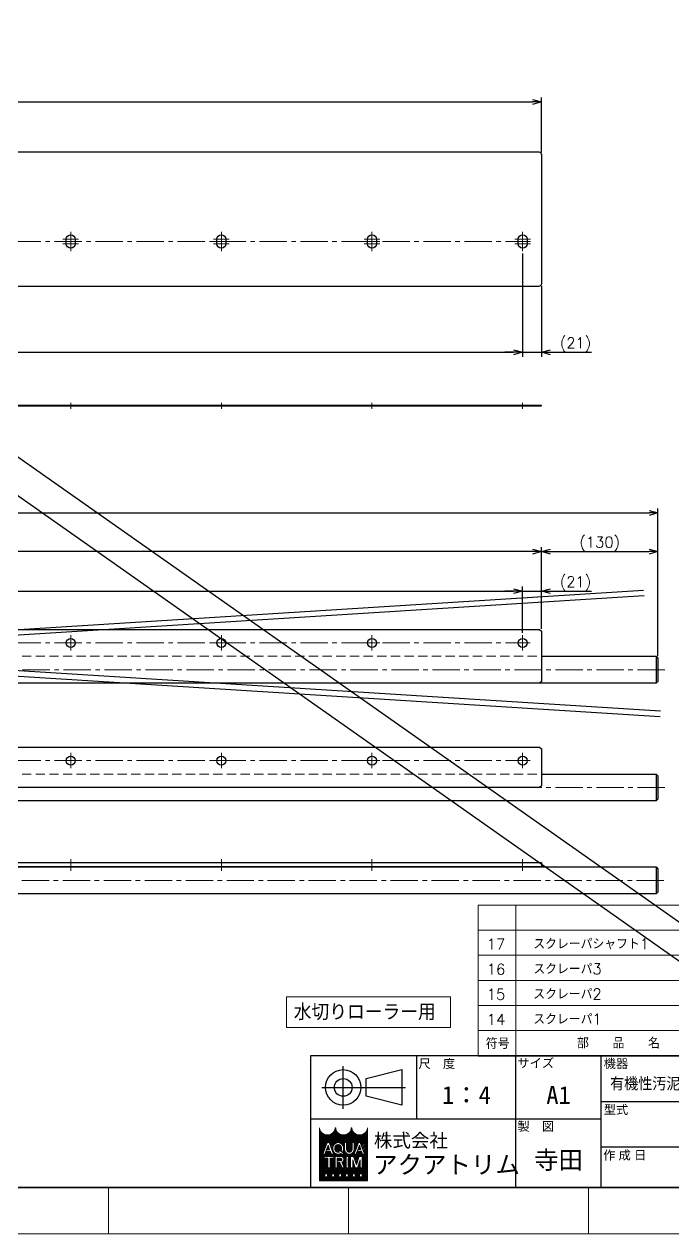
# Model space of a CAD drawing. Header units: millimetres. Extents: x 0 to 7035, y -19 to 2375.
# Drawn here: x 2150 to 2873, y 0 to 1350 of the extents above; entities that cross this region are included whole.
import ezdxf
from ezdxf import colors
from ezdxf.entities.mleader import LeaderData, LeaderLine
from ezdxf.enums import TextEntityAlignment as Align
from ezdxf.math import Vec2, Vec3

# ---------------------------------------------------------------- set-up
doc = ezdxf.new("R2010")
doc.units = ezdxf.units.MM
doc.header["$LTSCALE"] = 1.6
doc.header["$PDMODE"] = 99
doc.header["$PDSIZE"] = 1
doc.linetypes.add('CENTER2', pattern=[28.575000000000003, 19.05, -3.175, 3.175, -3.175])
doc.linetypes.add('HIDDEN', pattern=[9.524999999999999, 6.35, -3.175])
for name, color, linetype, lineweight in [('04_HIDDEN', 2, 'HIDDEN', 13), ('05_CENTER', 4, 'CENTER2', 13), ('08_DIM', 3, 'Continuous', 13), ('90_FRAME', 5, 'Continuous', 35)]:
    doc.layers.add(name, color=color, linetype=linetype, lineweight=lineweight)
doc.layers.add('91_BLANK', color=5, linetype='Continuous', lineweight=0, plot=False)
doc.styles.add('KSS_TXT', font='txt.shx', dxfattribs={"bigfont": 'extfont2.shx'})
doc.styles.add('MS_G', font='MS Gothic.ttf')
doc.styles.get("Standard").update_dxf_attribs({"font": 'txt.shx', "bigfont": 'extfont2.shx'})
doc.styles.add('表題用', font='MS PGothic.ttf')
doc.dimstyles.new('KSS_DIM', dxfattribs={"dimscale": 4, "dimtxt": 3, "dimasz": 2.5, "dimexe": 1.25, "dimexo": 0.625, "dimtad": 1, "dimdsep": 46, "dimtxsty": 'KSS_TXT', "dimblk": 'OPEN30', "dimcen": 0, "dimazin": 2, "dimtfac": 0.75, "dimtmove": 0, "dimatfit": 3, "dimldrblk": 'OPEN30', "dimfxl": 1.25, "dimtolj": 1, "dimarcsym": 0})

# ---------------------------------------------------------------- blocks, each defined once
blk = doc.blocks.new('_Open30')
at = {"color": 0, "linetype": 'ByBlock', "lineweight": -2}
for p, q in [((-1, 0.26794919), (0, 0)), ((0, 0), (-1, -0.26794919)), ((0, 0), (-1, 0))]:
    blk.add_line(p, q, dxfattribs=at)
blk = doc.blocks.new('*D190')
at = {"layer": '08_DIM', "color": 0, "lineweight": -2, "transparency": 16777216}
for p, q in [((857.6668810460069, 1093.695502051625), (857.6668810460069, 978.4753438237212)), ((2705.666881036352, 1093.695502051622), (2705.666881036352, 978.4753438237212)), ((867.6668810460069, 983.4753438237212), (2695.666881036352, 983.4753438237212))]:
    blk.add_line(p, q, dxfattribs=at)
at = {"layer": 'Defpoints', "color": 0, "transparency": 16777216}
for p in [(857.6668810460069, 1096.195502051625), (2705.666881036352, 1096.195502051622), (2705.666881036352, 983.4753438237212)]:
    blk.add_point(p, dxfattribs=at)
at = {"layer": '08_DIM', "color": 0, "lineweight": -2, "transparency": 16777216, "xscale": 10, "yscale": 10, "zscale": 10, "rotation": 180}
blk.add_blockref('_Open30', (857.6668810460069, 983.4753438237212), dxfattribs=at)
at = {"layer": '08_DIM', "color": 0, "lineweight": -2, "transparency": 16777216, "xscale": 10, "yscale": 10, "zscale": 10}
blk.add_blockref('_Open30', (2705.666881036352, 983.4753438237212), dxfattribs=at)
at = {"layer": '08_DIM', "color": 0, "transparency": 16777216, "insert": (1781.666881041179, 991.9753438237212), "char_height": 12, "attachment_point": 5, "style": 'KSS_TXT'}
blk.add_mtext('\\A1;11x168=1848', dxfattribs=at)
blk = doc.blocks.new('*D191')
at = {"layer": '08_DIM', "color": 0, "lineweight": -2, "transparency": 16777216}
for p, q in [((836.6668810408028, 1206.557803536853), (836.6668810408028, 1267.733688696084)), ((846.6668810408028, 1262.733688696084), (2716.666881040803, 1262.733688696084)), ((2726.666881040803, 1206.557803536853), (2726.666881040803, 1267.733688696084))]:
    blk.add_line(p, q, dxfattribs=at)
at = {"layer": 'Defpoints', "color": 0, "transparency": 16777216}
for p in [(2726.666881040803, 1262.733688696084), (836.6668810408028, 1204.057803536853), (2726.666881040803, 1204.057803536853)]:
    blk.add_point(p, dxfattribs=at)
at = {"layer": '08_DIM', "color": 0, "lineweight": -2, "transparency": 16777216, "xscale": 10, "yscale": 10, "zscale": 10, "rotation": 180}
blk.add_blockref('_Open30', (836.6668810408028, 1262.733688696084), dxfattribs=at)
at = {"layer": '08_DIM', "color": 0, "lineweight": -2, "transparency": 16777216, "xscale": 10, "yscale": 10, "zscale": 10}
blk.add_blockref('_Open30', (2726.666881040803, 1262.733688696084), dxfattribs=at)
at = {"layer": '08_DIM', "color": 0, "transparency": 16777216, "insert": (1781.666881040803, 1271.233688696084), "char_height": 12, "attachment_point": 5, "style": 'KSS_TXT'}
blk.add_mtext('\\A1;1890', dxfattribs=at)
blk = doc.blocks.new('*D198')
at = {"layer": '08_DIM', "color": 0, "lineweight": -2, "transparency": 16777216}
for p, q in [((2705.666881036352, 1093.695502051625), (2705.666881036352, 978.4753438237212)), ((2726.666881040803, 1057.557803538639), (2726.666881040803, 978.4753438237212)), ((2695.666881036352, 983.4753438237212), (2685.666881036352, 983.4753438237212)), ((2705.666881036352, 983.4753438237212), (2726.666881040803, 983.4753438237212)), ((2736.666881040803, 983.4753438237212), (2782.666881040803, 983.4753438237212))]:
    blk.add_line(p, q, dxfattribs=at)
at = {"layer": 'Defpoints', "color": 0, "transparency": 16777216}
for p in [(2705.666881036352, 1096.195502051625), (2726.666881040803, 1060.057803538639), (2726.666881040803, 983.4753438237212)]:
    blk.add_point(p, dxfattribs=at)
at = {"layer": '08_DIM', "color": 0, "lineweight": -2, "transparency": 16777216, "xscale": 10, "yscale": 10, "zscale": 10}
blk.add_blockref('_Open30', (2705.666881036352, 983.4753438237212), dxfattribs=at)
at = {"layer": '08_DIM', "color": 0, "lineweight": -2, "transparency": 16777216, "xscale": 10, "yscale": 10, "zscale": 10, "rotation": 180}
blk.add_blockref('_Open30', (2726.666881040803, 983.4753438237212), dxfattribs=at)
at = {"layer": '08_DIM', "color": 0, "transparency": 16777216, "insert": (2764.666881040803, 991.9753438237212), "char_height": 12, "attachment_point": 5, "style": 'KSS_TXT'}
blk.add_mtext('\\A1;(21)', dxfattribs=at)
blk = doc.blocks.new('*D207')
at = {"layer": '08_DIM', "color": 0, "lineweight": -2, "transparency": 16777216}
for p, q in [((857.6668810363444, 670.3843410720604), (857.6668810363444, 722.0113045067317)), ((867.6668810363444, 717.0113045067317), (2695.666881036348, 717.0113045067317)), ((2705.666881036348, 670.3843410720604), (2705.666881036348, 722.0113045067317))]:
    blk.add_line(p, q, dxfattribs=at)
at = {"layer": 'Defpoints', "color": 0, "transparency": 16777216}
for p in [(2705.666881036348, 717.0113045067317), (857.6668810363444, 667.8843410720604), (2705.666881036348, 667.8843410720604)]:
    blk.add_point(p, dxfattribs=at)
at = {"layer": '08_DIM', "color": 0, "lineweight": -2, "transparency": 16777216, "xscale": 10, "yscale": 10, "zscale": 10, "rotation": 180}
blk.add_blockref('_Open30', (857.6668810363444, 717.0113045067317), dxfattribs=at)
at = {"layer": '08_DIM', "color": 0, "lineweight": -2, "transparency": 16777216, "xscale": 10, "yscale": 10, "zscale": 10}
blk.add_blockref('_Open30', (2705.666881036348, 717.0113045067317), dxfattribs=at)
at = {"layer": '08_DIM', "color": 0, "transparency": 16777216, "insert": (1781.666881036346, 725.5113045067317), "char_height": 12, "attachment_point": 5, "style": 'KSS_TXT'}
blk.add_mtext('\\A1;11x168=1848', dxfattribs=at)
blk = doc.blocks.new('*D208')
at = {"layer": '08_DIM', "color": 0, "lineweight": -2, "transparency": 16777216}
for p, q in [((2695.666881036348, 717.0113045067317), (2685.666881036348, 717.0113045067317)), ((2705.666881036348, 670.3843410720604), (2705.666881036348, 722.0113045067317)), ((2705.666881036348, 717.0113045067317), (2726.666881036345, 717.0113045067317)), ((2726.666881036345, 674.7906736164734), (2726.666881036345, 722.0113045067317)), ((2736.666881036345, 717.0113045067317), (2782.666881036345, 717.0113045067317))]:
    blk.add_line(p, q, dxfattribs=at)
at = {"layer": 'Defpoints', "color": 0, "transparency": 16777216}
for p in [(2726.666881036345, 717.0113045067317), (2705.666881036348, 667.8843410720604), (2726.666881036345, 672.2906736164734)]:
    blk.add_point(p, dxfattribs=at)
at = {"layer": '08_DIM', "color": 0, "lineweight": -2, "transparency": 16777216, "xscale": 10, "yscale": 10, "zscale": 10}
blk.add_blockref('_Open30', (2705.666881036348, 717.0113045067317), dxfattribs=at)
at = {"layer": '08_DIM', "color": 0, "lineweight": -2, "transparency": 16777216, "xscale": 10, "yscale": 10, "zscale": 10, "rotation": 180}
blk.add_blockref('_Open30', (2726.666881036345, 717.0113045067317), dxfattribs=at)
at = {"layer": '08_DIM', "color": 0, "transparency": 16777216, "insert": (2764.666881036345, 725.5113045067317), "char_height": 12, "attachment_point": 5, "style": 'KSS_TXT'}
blk.add_mtext('\\A1;(21)', dxfattribs=at)
blk = doc.blocks.new('*D209')
at = {"layer": '08_DIM', "color": 0, "lineweight": -2, "transparency": 16777216}
for p, q in [((836.6668810363462, 674.7906736164734), (836.6668810363462, 766.1108745574178)), ((2716.666881036345, 761.1108745574178), (846.6668810363462, 761.1108745574178)), ((2726.666881036345, 674.7906736164734), (2726.666881036345, 766.1108745574178))]:
    blk.add_line(p, q, dxfattribs=at)
at = {"layer": 'Defpoints', "color": 0, "transparency": 16777216}
for p in [(836.6668810363462, 761.1108745574178), (836.6668810363462, 672.2906736164734), (2726.666881036345, 672.2906736164734)]:
    blk.add_point(p, dxfattribs=at)
at = {"layer": '08_DIM', "color": 0, "lineweight": -2, "transparency": 16777216, "xscale": 10, "yscale": 10, "zscale": 10, "rotation": 180}
blk.add_blockref('_Open30', (836.6668810363462, 761.1108745574178), dxfattribs=at)
at = {"layer": '08_DIM', "color": 0, "lineweight": -2, "transparency": 16777216, "xscale": 10, "yscale": 10, "zscale": 10}
blk.add_blockref('_Open30', (2726.666881036345, 761.1108745574178), dxfattribs=at)
at = {"layer": '08_DIM', "color": 0, "transparency": 16777216, "insert": (1781.666881036346, 769.6108745574178), "char_height": 12, "attachment_point": 5, "style": 'KSS_TXT'}
blk.add_mtext('\\A1;1890', dxfattribs=at)
blk = doc.blocks.new('*D211')
at = {"layer": '08_DIM', "color": 0, "lineweight": -2, "transparency": 16777216}
for p, q in [((706.6668810411829, 644.7906736208599), (706.6668810411829, 809.2418438107505)), ((716.6668810411829, 804.2418438107505), (2846.666881041183, 804.2418438107505)), ((2856.666881041183, 644.7906736208599), (2856.666881041183, 809.2418438107505))]:
    blk.add_line(p, q, dxfattribs=at)
at = {"layer": 'Defpoints', "color": 0, "transparency": 16777216}
for p in [(2856.666881041183, 804.2418438107505), (706.6668810411829, 642.2906736208599), (2856.666881041183, 642.2906736208599)]:
    blk.add_point(p, dxfattribs=at)
at = {"layer": '08_DIM', "color": 0, "lineweight": -2, "transparency": 16777216, "xscale": 10, "yscale": 10, "zscale": 10, "rotation": 180}
blk.add_blockref('_Open30', (706.6668810411829, 804.2418438107505), dxfattribs=at)
at = {"layer": '08_DIM', "color": 0, "lineweight": -2, "transparency": 16777216, "xscale": 10, "yscale": 10, "zscale": 10}
blk.add_blockref('_Open30', (2856.666881041183, 804.2418438107505), dxfattribs=at)
at = {"layer": '08_DIM', "color": 0, "transparency": 16777216, "insert": (1781.666881041183, 812.7501771440839), "char_height": 12, "attachment_point": 5, "style": 'KSS_TXT'}
blk.add_mtext('\\A1;2150', dxfattribs=at)
blk = doc.blocks.new('*D217')
at = {"layer": '08_DIM', "color": 0, "lineweight": -2, "transparency": 16777216}
for p, q in [((2726.666881036345, 674.7906736164734), (2726.666881036345, 766.1108745574178)), ((2736.666881036345, 761.1108745574178), (2846.666881041183, 761.1108745574178)), ((2856.666881041183, 644.7906736208599), (2856.666881041183, 766.1108745574178))]:
    blk.add_line(p, q, dxfattribs=at)
at = {"layer": 'Defpoints', "color": 0, "transparency": 16777216}
for p in [(2856.666881041183, 761.1108745574178), (2726.666881036345, 672.2906736164734), (2856.666881041183, 642.2906736208599)]:
    blk.add_point(p, dxfattribs=at)
at = {"layer": '08_DIM', "color": 0, "lineweight": -2, "transparency": 16777216, "xscale": 10, "yscale": 10, "zscale": 10, "rotation": 180}
blk.add_blockref('_Open30', (2726.666881036345, 761.1108745574178), dxfattribs=at)
at = {"layer": '08_DIM', "color": 0, "lineweight": -2, "transparency": 16777216, "xscale": 10, "yscale": 10, "zscale": 10}
blk.add_blockref('_Open30', (2856.666881041183, 761.1108745574178), dxfattribs=at)
at = {"layer": '08_DIM', "color": 0, "transparency": 16777216, "insert": (2791.666881038764, 769.6108745574178), "char_height": 12, "attachment_point": 5, "style": 'KSS_TXT'}
blk.add_mtext('\\A1;(130)', dxfattribs=at)
blk = doc.blocks.new('AM_BALLOON1')
at = {"transparency": 16777216}
blk.add_circle((0, 0), 5, dxfattribs=at)
blk.add_attdef('B_NUMBER', text='', height=3, dxfattribs=at).set_placement((0, 0), align=Align.MIDDLE_CENTER)
blk = doc.blocks.new('_OPEN')
at = {"color": 0, "linetype": 'ByBlock'}
for p, q in [((-1, 0.1666666666666666), (0, 0)), ((0, 0), (-1, -0.1666666666666666)), ((0, 0), (-1, 0))]:
    blk.add_line(p, q, dxfattribs=at)

msp = doc.modelspace()

# ---------------------------------------------------------------- hatches: boundary and pattern name
at = {"layer": '90_FRAME', "lineweight": 5}
h = msp.add_hatch(dxfattribs=at)
h.set_pattern_fill('_USER', color=4, scale=1.2, angle=45, pattern_type=0)
h.set_pattern_definition([(45, (2.428014568067738e-06, 3.380257567187072e-07), (-0.8485281374238569, 0.848528137423857), [])])
edge = h.paths.add_edge_path()
edge.add_arc((2532.784011563459, 118.0443029261328), 0.2561589359989652, 90, 180)
edge.add_ellipse((2523.818448803494, 118.0443029261328), major_axis=(-8.709403823964816, 0), ratio=0.8823529411764706, start_angle=360, end_angle=540, ccw=False)
edge.add_arc((2514.85288604353, 118.0443029261328), 0.2561589359989652, 3.187317984128255, 180.0000000000261)
edge.add_ellipse((2505.887323283566, 118.0443029261328), major_axis=(-8.709403823964816, 0), ratio=0.8823529411764706, start_angle=360, end_angle=540, ccw=False)
edge.add_arc((2496.921760523602, 118.0443029261328), 0.2561589359989652, 3.187317984128255, 180)
edge.add_ellipse((2487.956197763638, 118.0443029261328), major_axis=(-8.709403823964816, 0), ratio=0.8823529411764706, start_angle=360, end_angle=540, ccw=False)
edge.add_arc((2478.990635003674, 118.0443029261328), 0.2561589359989652, 3.187317984128255, 90)
edge.add_line((2478.990635003674, 118.3004618621339), (2478.990635003674, 59.12774764637243))
edge.add_line((2478.990635003674, 59.12774764637061), (2532.784011563457, 59.12774764637061))
edge.add_line((2532.784011563459, 59.12774764637061), (2532.784011563459, 118.3004618621303))
h.paths.add_polyline_path([(2487.66487877106, 101.6977199126409), (2489.788746144333, 101.6977199126409), (2494.618467985672, 88.95125125733057), (2494.618467985672, 88.88977311269218), (2492.31913091058, 88.88977311269218), (2491.116768427358, 92.26639753210247), (2486.388088275232, 92.26639753210247), (2487.081315743436, 94.2132054456938), (2490.423540959158, 94.2132054456938), (2488.726812457696, 98.97817023052949), (2485.134494004816, 88.88977311269218), (2482.835156929721, 88.88977311269218), (2482.835156929721, 88.95125125733057)], flags=16)
edge = h.paths.add_edge_path(flags=16)
edge.add_ellipse((2499.963838488116, 96.06222332066272), major_axis=(-5.8916555279762, 0), ratio=0.9565217391304346, start_angle=180, end_angle=360, ccw=False)
edge.add_line((2505.855494016092, 96.06222332066272), (2505.855494016092, 94.52526970466852))
edge.add_ellipse((2499.963838488116, 94.52526970466852), major_axis=(-5.8916555279762, 0), ratio=0.9565217391304346, start_angle=142.1052553177129, end_angle=180, ccw=False)
edge.add_line((2504.613182037477, 91.06387544701602), (2502.962457058112, 92.42409125054064))
edge.add_ellipse((2499.963838488116, 94.67598871228392), major_axis=(3.75679118758396, 0), ratio=0.9950358206786509, start_angle=-37.0427632869818, end_angle=0)
edge.add_line((2503.720624959607, 94.67584359503917), (2503.720624959607, 95.91150431304732))
edge.add_ellipse((2499.963838488116, 95.91150431304732), major_axis=(3.75678647149081, 0), ratio=0.9947182625257321, start_angle=360, end_angle=540)
edge.add_line((2496.207052016625, 95.91150431304732), (2496.207052016625, 94.6758569709159))
edge.add_ellipse((2499.963838488116, 94.67598871228392), major_axis=(3.75679118758396, 0), ratio=0.9950358206786509, start_angle=-180, end_angle=-65.75794872216291)
edge.add_line((2501.506348242825, 91.26747993830713), (2500.4603937385, 92.28544412584733))
edge.add_line((2500.460393738498, 92.28544412584552), (2501.595038929112, 93.49027929634349))
edge.add_line((2501.595038929112, 93.4902792963453), (2506.339262864996, 89.58098583213132))
edge.add_line((2506.339262864994, 89.5809858321295), (2504.856736798023, 88.00674962027688))
edge.add_line((2504.856736798026, 88.0067496202787), (2503.07578545746, 89.74004172519153))
edge.add_ellipse((2499.963838488116, 94.52526970466852), major_axis=(-5.8916555279762, 0), ratio=0.9565217391304346, start_angle=0, end_angle=121.88362473889401, ccw=False)
edge.add_line((2494.07218296014, 94.52526970466852), (2494.07218296014, 96.06222332066272))
h.paths.add_polyline_path([(2494.999432772534, 86.32818375270244), (2494.999432772534, 84.5350712007089), (2491.157048732549, 84.5350712007089, 0.4142135623730951), (2490.900889796548, 84.27891226470956), (2490.900889796548, 73.52023695275375), (2488.59545937256, 73.52023695275375), (2488.59545937256, 84.27891226470956, 0.4142135623730951), (2488.339300436562, 84.5350712007089), (2484.496916396577, 84.5350712007089), (2484.496916396577, 86.32818375270244)], flags=16)
edge = h.paths.add_edge_path(flags=16)
edge.add_line((2496.459497088164, 86.32818375270244), (2502.35115261614, 86.32818375270244))
edge.add_ellipse((2502.351152616136, 82.95894590900161), major_axis=(-4.134945875879031, 7.595772347314229e-16), ratio=0.8148203011203055, start_angle=111.38697473498539, end_angle=270, ccw=False)
edge.add_arc((2502.985257251928, 78.39289031076214), 1.674818033710892, 22.272952259934925, 58.5531130129101, ccw=False)
edge.add_line((2504.535115011853, 79.02767875586642), (2506.742257428013, 73.62270052715348))
edge.add_line((2506.742257428015, 73.62270052715348), (2506.742257428015, 73.52023695275375))
edge.add_line((2506.742257428015, 73.52023695275375), (2504.257515748826, 73.52023695275375))
edge.add_line((2504.257515748826, 73.52023695275375), (2502.307650511496, 78.94771842802538))
edge.add_arc((2501.357145190688, 78.56507232130707), 1.02463574399587, 21.92829786654815, 90)
edge.add_line((2501.357145190688, 79.58970806530078), (2498.841775192951, 79.58970806530078))
edge.add_line((2498.84177519295, 79.58970806530078), (2498.84177519295, 81.38282061729433))
edge.add_line((2498.84177519295, 81.38282061729433), (2502.658543339333, 81.38282061729433))
edge.add_arc((2502.603584884776, 82.95894590900161), 1.577083183248922, 271.9970571044071, 448.0029428955929)
edge.add_line((2502.658543339339, 84.5350712007089), (2498.764927512154, 84.5350712007089))
edge.add_line((2498.764927512153, 84.5350712007089), (2498.764927512153, 73.52023695275375))
edge.add_line((2498.764927512153, 73.52023695275375), (2496.459497088162, 73.52023695275375))
edge.add_line((2496.459497088164, 73.52023695275375), (2496.459497088164, 86.32818375270244))
h.paths.add_polyline_path([(2507.039615355666, 101.6977199126409), (2509.345045779658, 101.6977199126409), (2509.345045779658, 94.52526970466852, 0.175030561155744), (2510.36206541662, 91.58973104410461, 0.2571496110314638), (2514.475840606674, 91.58973104410461, 0.1750305611562702), (2515.492860243632, 94.52526970467761), (2515.492860243632, 101.6977199126409), (2517.798290667624, 101.6977199126409), (2517.798290667624, 94.06187212229952, -0.3793912406243967), (2512.803191415643, 88.88977311269218), (2512.034714607643, 88.88977311269218, -0.3793912406243716), (2507.039615355666, 94.06187212229952)], flags=16)
h.paths.add_polyline_path([(2508.684833381887, 86.32818375270244), (2511.502581677878, 86.32818375270244), (2511.502581677878, 84.5350712007089, 0.4142135623730951), (2511.24642274188, 84.27891226470956), (2511.24642274188, 75.56950844074481, 0.4142135623730951), (2511.502581677878, 75.3133495047473), (2511.502581677878, 73.52023695275375), (2508.684833381887, 73.52023695275375), (2508.684833381887, 75.3133495047473, 0.4142135623730951), (2508.940992317888, 75.56950844074481), (2508.940992317888, 84.27891226470956, 0.4142135623730951), (2508.684833381887, 84.5350712007089)], flags=16)
h.paths.add_polyline_path([(2513.810508226824, 86.32818375270244), (2517.155838741566, 86.32818375270244), (2520.214481626799, 77.0259742398407), (2523.273124512032, 86.32818375270244), (2526.620577930842, 86.32818375270244), (2526.620577930842, 73.52023695275375), (2524.315147506853, 73.52023695275375), (2524.315147506853, 82.48579971271784), (2521.367196838795, 73.52023695275375), (2519.061766414806, 73.52023695275375), (2516.113815746744, 82.48579971271784), (2516.115938650817, 73.52023695275375), (2513.810508226824, 73.52023695275375)], flags=16)
h.paths.add_polyline_path([(2522.498218294798, 101.6977199126409), (2524.622085668072, 101.6977199126409), (2529.451807509411, 88.95125125733057), (2529.451807509411, 88.88977311269218), (2527.152470434315, 88.88977311269218), (2525.950107951097, 92.26639753210247), (2521.221427798971, 92.26639753210247), (2521.914655267171, 94.2132054456938), (2525.256880482897, 94.2132054456938), (2523.560151981435, 98.97817023052949), (2519.967833528551, 88.88977311269218), (2517.668496453456, 88.88977311269218), (2517.668496453456, 88.95125125733057)], flags=16)
h.paths.add_polyline_path([(2485.138449467651, 66.81251572633983), (2488.212356699636, 66.81251572633983), (2488.212356699636, 63.73860849435323), (2485.138449467651, 63.73860849435323)], flags=16)
h.paths.add_polyline_path([(2492.82321754762, 66.81251572633983), (2495.897124779605, 66.81251572633983), (2495.897124779605, 63.73860849435323), (2492.82321754762, 63.73860849435323)], flags=16)
h.paths.add_polyline_path([(2500.507985627589, 66.81251572633983), (2503.581892859574, 66.81251572633983), (2503.581892859574, 63.73860849435323), (2500.507985627589, 63.73860849435323)], flags=16)
h.paths.add_polyline_path([(2508.192753707558, 66.81251572633983), (2511.266660939543, 66.81251572633983), (2511.266660939543, 63.73860849435323), (2508.192753707558, 63.73860849435323)], flags=16)
h.paths.add_polyline_path([(2515.877521787528, 66.81251572633983), (2518.951429019512, 66.81251572633983), (2518.951429019512, 63.73860849435323), (2515.877521787528, 63.73860849435323)], flags=16)
h.paths.add_polyline_path([(2523.562289867497, 66.81251572633983), (2526.636197099482, 66.81251572633983), (2526.636197099482, 63.73860849435323), (2523.562289867497, 63.73860849435323)], flags=16)

# ---------------------------------------------------------------- linework, layer by layer
for p, q in [((-8.093381893559126e-07, 2374.904638102547), (3312.803439188015, 43.22543809184594)), ((-8.093381893559126e-07, 2331.679199898026), (3312.803439188015, -1.126752522395691e-07))]:
    msp.add_line(p, q)
at = {"color": 1}
for p, q in [((2840.600836155267, 717.6927641758784), (703.7168866949833, 583.4096682950312)), ((722.7329259263388, 717.6927641758784), (2859.616875386622, 583.4096682950312)), ((2841.1559663271, 711.5889879852211), (704.2720168668166, 577.3058921043739)), ((722.1777957545055, 711.5889879852211), (2859.061745214789, 577.3058921043739))]:
    msp.add_line(p, q, dxfattribs=at)
at = {"color": 0}
for p, q in [((2854.666881041183, 644.2906736208599), (2854.666881041183, 614.2906736208599)), ((2854.666881041183, 512.9121854415746), (2854.666881041183, 482.9121854415746)), ((2854.666881041183, 409.241252081373), (2854.666881041183, 379.241252081373))]:
    msp.add_line(p, q, dxfattribs=at)
for points in [[(839.6668810408028, 1207.05780353864), (2723.666881040803, 1207.05780353864, -0.414213562373095), (2726.666881040803, 1204.05780353864), (2726.666881040803, 1060.05780353864, -0.414213562373095), (2723.666881040803, 1057.05780353864), (839.6668810408028, 1057.05780353864, -0.414213562373095), (836.6668810408028, 1060.05780353864), (836.6668810408028, 1204.05780353864, -0.414213562373095)], [(2206.666881046022, 1109.557803545651), (2206.666881046022, 1104.557803545651, -0.9999999999999999), (2196.666881046022, 1104.557803545651), (2196.666881046022, 1109.557803545651, -0.9999999999999999)], [(2374.666881046022, 1109.557803545651), (2374.666881046022, 1104.557803545651, -0.9999999999999999), (2364.666881046022, 1104.557803545651), (2364.666881046022, 1109.557803545651, -0.9999999999999999)], [(2542.666881055681, 1109.557803545651), (2542.666881055681, 1104.557803545651, -0.9999999999999999), (2532.666881055681, 1104.557803545651), (2532.666881055681, 1109.557803545651, -0.9999999999999999)], [(2710.666881046015, 1109.557803545651), (2710.666881046015, 1104.557803545651, -0.9999999999999999), (2700.666881046015, 1104.557803545651), (2700.666881046015, 1109.557803545651, -0.9999999999999999)]]:
    msp.add_lwpolyline(points, format="xyb", close=True, dxfattribs=at)
for points in [[(836.6668810408064, 924.0446453948553), (836.6668810407991, 923.744645394856), (2726.666881040799, 923.7446453906396), (2726.666881040806, 924.0446453906388)], [(2724.666881036346, 614.2906736208599), (838.6668810363462, 614.2906736208599), (836.6668810363462, 616.2906736208599), (836.6668810363462, 672.2906736164734), (838.6668810363462, 674.2906736164734), (2724.666881036345, 674.2906736164734), (2726.666881036345, 672.2906736164734), (2726.666881036346, 616.2906736208599)], [(2724.666881031959, 497.9121854371871), (838.6668810363462, 497.9121854415746), (836.6668810363462, 499.9121854415746), (836.6668810363462, 540.9121854371881), (838.6668810363462, 542.9121854371881), (2724.666881036345, 542.9121854371881), (2726.666881036345, 540.9121854371881), (2726.666881036346, 499.9121854415744)], [(708.6668810411829, 409.241252081373), (2854.666881041183, 409.241252081373), (2856.666881041183, 407.241252081373), (2856.666881041182, 381.241252081373), (2854.666881041182, 379.241252081373), (708.6668810411829, 379.241252081373), (706.6668810411829, 381.241252081373), (706.6668810411829, 407.241252081373)], [(836.6668810363462, 414.241252081373), (2726.666881036346, 414.241252081373), (2726.666881036346, 409.241252081373), (836.6668810363462, 409.241252081373)]]:
    msp.add_lwpolyline(points, close=True, dxfattribs=at)
for points in [[(2726.666881036347, 644.2906736208599), (2854.666881041183, 644.2906736208599), (2856.666881041183, 642.2906736208599), (2856.666881041183, 616.2906736208599), (2854.666881041183, 614.2906736208599), (2726.666881036346, 614.2906736208599)], [(2726.666881036347, 512.9121854415746), (2854.666881041183, 512.9121854415746), (2856.666881041183, 510.9121854415746), (2856.666881041183, 484.9121854415746), (2854.666881041183, 482.9121854415746), (2726.666881036346, 482.9121854415746)]]:
    msp.add_lwpolyline(points, dxfattribs=at)
msp.add_lwpolyline([(2726.666881036346, 482.9121854415746), (836.6668810363462, 482.9121854415746)])
at = {"color": 3}
msp.add_lwpolyline([(2726.66688104602, 409.241252081373), (2728.66688104602, 409.241252081373), (2728.66688104602, 409.241252081373), (2726.66688104602, 411.241252081373)], close=True, dxfattribs=at)
at = {"color": 0}
for centre in [(2201.666881036346, 659.2906736164734), (2369.666881036346, 659.2906736164734), (2537.666881036346, 659.2906736164734), (2705.666881036346, 659.2906736164734), (2201.666881036346, 527.9121854371881), (2369.666881036346, 527.9121854371881), (2537.666881036346, 527.9121854371881), (2705.666881036346, 527.9121854371881)]:
    msp.add_circle(centre, 5, dxfattribs=at)
at = {"layer": '04_HIDDEN'}
for points in [[(836.6668810363462, 644.2906736208599), (2726.666881036347, 644.2906736208599)], [(2726.666881036346, 614.2906736208599), (836.6668810363462, 614.2906736208599)], [(836.6668810363462, 512.9121854415746), (2726.666881036347, 512.9121854415746)]]:
    msp.add_lwpolyline(points, dxfattribs=at)
at = {"layer": '05_CENTER'}
for p, q in [((857.6668810460069, 1107.057803545656), (2705.666881036348, 1107.057803545656)), ((2192.86462375008, 1109.558114343984), (2210.46913834197, 1109.558114343984)), ((2192.86462375008, 1107.057803545642), (2210.46913834197, 1107.057803545642)), ((2201.666881036359, 1096.195502051625), (2201.666881036359, 1117.920105039688)), ((2360.86462375008, 1109.558114343984), (2378.46913834197, 1109.558114343984)), ((2360.86462375008, 1107.057803545642), (2378.46913834197, 1107.057803545642)), ((2369.666881036359, 1096.195502051625), (2369.666881036359, 1117.920105039688)), ((2528.864623759739, 1109.558114343984), (2546.469138351629, 1109.558114343984)), ((2528.864623759739, 1107.057803545642), (2546.469138351629, 1107.057803545642)), ((2537.666881046018, 1096.195502051625), (2537.666881046018, 1117.920105039688)), ((2696.864623750072, 1109.558114343984), (2714.469138341963, 1109.558114343984)), ((2696.864623750072, 1107.057803545642), (2714.469138341963, 1107.057803545642)), ((2705.666881036352, 1096.195502051625), (2705.666881036352, 1117.920105039688)), ((2192.86462375008, 1104.558114343984), (2210.46913834197, 1104.558114343984)), ((2360.86462375008, 1104.558114343984), (2378.46913834197, 1104.558114343984)), ((2528.864623759739, 1104.558114343984), (2546.469138351629, 1104.558114343984)), ((2696.864623750072, 1104.558114343984), (2714.469138341963, 1104.558114343984)), ((2201.666881044229, 927.2652809539604), (2201.666881044229, 920.513362546716)), ((2369.666881034563, 927.265280953975), (2369.666881034563, 920.5133625467306)), ((2537.666881044222, 927.265280953975), (2537.666881044222, 920.5133625467306)), ((2705.666881034555, 927.265280953975), (2705.666881034555, 920.5133625467306)), ((2201.666881036348, 650.697006167846), (2201.666881036348, 667.8843410720604)), ((2369.666881036348, 650.697006167846), (2369.666881036348, 667.8843410720604)), ((2537.666881036348, 650.697006167846), (2537.666881036348, 667.8843410720604)), ((2705.666881036348, 650.697006167846), (2705.666881036348, 667.8843410720604)), ((857.6668810460069, 659.2906736199532), (2705.666881036348, 659.2906736199532)), ((2193.073213584241, 659.2906736199532), (2210.260548488455, 659.2906736199532)), ((2361.073213584241, 659.2906736199532), (2378.260548488455, 659.2906736199532)), ((2529.073213584241, 659.2906736199532), (2546.260548488455, 659.2906736199532)), ((2697.073213584241, 659.2906736199532), (2714.260548488455, 659.2906736199532)), ((2864.170850377005, 629.2906736164725), (699.1629117120619, 629.2906736164707)), ((857.6668810460069, 527.9121854406678), (2705.666881036348, 527.9121854406678)), ((2193.073213584241, 527.9121854406678), (2210.260548488455, 527.9121854406678)), ((2201.666881036348, 519.3185179885606), (2201.666881036348, 536.505852892775)), ((2361.073213584241, 527.9121854406678), (2378.260548488455, 527.9121854406678)), ((2369.666881036348, 519.3185179885606), (2369.666881036348, 536.505852892775)), ((2529.073213584241, 527.9121854406678), (2546.260548488455, 527.9121854406678)), ((2537.666881036348, 519.3185179885606), (2537.666881036348, 536.505852892775)), ((2697.073213584241, 527.9121854406678), (2714.260548488455, 527.9121854406678)), ((2705.666881036348, 519.3185179885606), (2705.666881036348, 536.505852892775)), ((2864.170850377005, 497.9121854371872), (699.1629117120619, 497.9121854371854)), ((2201.666881046021, 405.0631770547236), (2201.666881046021, 418.1499331581356)), ((2369.666881046021, 405.0631770547236), (2369.666881046021, 418.1499331581356)), ((2537.666881046021, 405.0631770547236), (2537.666881046021, 418.1499331581356)), ((2705.666881046021, 405.0631770547236), (2705.666881046021, 418.1499331581356)), ((2863.258995635519, 394.2412520813743), (700.6226299411755, 394.2412520813725))]:
    msp.add_line(p, q, dxfattribs=at)
at = {"layer": '08_DIM'}
msp.add_lwpolyline([(2442.404422138921, 264.3404494739851), (2442.404422138921, 230.3404494739851), (2625.204422138921, 230.3404494739851), (2625.204422138921, 264.3404494739851)], close=True, dxfattribs=at)
at = {"layer": '90_FRAME', "color": 4, "lineweight": 13}
for p, q in [((2656.069992768332, 366.7016244489001), (3260.955701801782, 366.7016244489001)), ((2656.070015874565, 366.7016244489001), (2656.070015874565, 198.7016244671281)), ((2698.070010624572, 366.7016244489001), (2698.070010624573, 198.7016244671281)), ((2656.069992768332, 338.7016229537658), (3260.955701801782, 338.7016229537658)), ((2656.069992768332, 310.7016214586315), (3260.955701801782, 310.7016214586315)), ((2656.069992768332, 282.7016199634972), (3260.955701801782, 282.7016199634972)), ((2656.069992768332, 254.7016214586315), (3260.955701801782, 254.7016214586315)), ((2656.069992768332, 226.7016214586315), (3260.955701801782, 226.7016214586315)), ((2243.636907767629, -1.126752522395691e-07), (2243.636907767629, 51.61591018200809)), ((2511.370527766548, -1.126752522395691e-07), (2511.370527766548, 51.61591018200809)), ((2779.104147765468, -1.126752522395691e-07), (2779.104147765468, 51.61591018200809))]:
    msp.add_line(p, q, dxfattribs=at)
at = {"layer": '90_FRAME', "color": 0, "lineweight": 25}
for p, q in [((2587.755724910732, 127.9873387531256), (2587.755724910732, 198.7016244671281)), ((2698.070010624573, 51.61591018200807), (2698.070010624573, 198.7016244671281)), ((2793.384296338414, 51.61591018200807), (2793.384296338414, 198.7016244671281)), ((2505.585724911065, 139.5844816102249), (2505.585724911065, 187.1044816100325)), ((2481.825724911161, 163.3444816101251), (2574.885724910784, 163.3444816101251)), ((2793.384296338414, 147.7873387530485), (2944.431898635686, 147.7873387530485)), ((2793.384296338414, 127.9873387531256), (2468.955724911213, 127.9873387531256)), ((2793.384296338414, 96.8730530389671), (3260.955724908015, 96.8730530389671))]:
    msp.add_line(p, q, dxfattribs=at)
at = {"layer": '90_FRAME', "color": 7, "lineweight": 25}
msp.add_line((2656.070015874565, 198.7016244671281), (3260.955724908015, 198.7016244671281), dxfattribs=at)
at = {"layer": '90_FRAME', "color": 4, "lineweight": 5}
for p, q in [((2478.990635003674, 59.12774764637061), (2478.990635003674, 118.3004618621339)), ((2532.784011563459, 118.3004618621339), (2532.784011563459, 59.12774764637061)), ((2482.835156929721, 88.95125125733057), (2487.66487877106, 101.6977199126409)), ((2485.134494004816, 88.88977311269218), (2488.726812457696, 98.97817023052949)), ((2487.66487877106, 101.6977199126409), (2489.788746144333, 101.6977199126409)), ((2490.423540959158, 94.2132054456938), (2488.726812457696, 98.97817023052949)), ((2494.618467985672, 88.95125125733057), (2489.788746144333, 101.6977199126409)), ((2494.07218296014, 96.06222332066272), (2494.07218296014, 94.52526970466852)), ((2496.207052016625, 95.91150431304732), (2496.207052016625, 94.68194142025231)), ((2503.720624959607, 95.91150431304732), (2503.720624959607, 94.68194142025231)), ((2505.855494016092, 96.06222332066272), (2505.855494016092, 94.52526970466852)), ((2507.039615355666, 94.06187212229952), (2507.039615355666, 101.6977199126409)), ((2509.345045779658, 101.6977199126409), (2507.039615355666, 101.6977199126409)), ((2509.345045779658, 94.52526970466852), (2509.345045779658, 101.6977199126409)), ((2515.492860243632, 94.52526970466852), (2515.492860243632, 101.6977199126409)), ((2515.492860243632, 101.6977199126409), (2517.798290667624, 101.6977199126409)), ((2517.668496453456, 88.95125125733057), (2522.498218294798, 101.6977199126409)), ((2517.798290667624, 94.06187212229952), (2517.798290667624, 101.6977199126409)), ((2519.967833528551, 88.88977311269218), (2523.560151981435, 98.97817023052949)), ((2522.498218294798, 101.6977199126409), (2524.622085668072, 101.6977199126409)), ((2525.256880482897, 94.2132054456938), (2523.560151981435, 98.97817023052949)), ((2529.451807509411, 88.95125125733057), (2524.622085668072, 101.6977199126409)), ((2482.835156929721, 88.88977311269218), (2482.835156929721, 88.95125125733057)), ((2482.835156929721, 88.95125125733057), (2482.835156929721, 88.95125125733057)), ((2482.835156929721, 88.88977311269218), (2482.835156929721, 88.95125125733057)), ((2482.835156929721, 88.88977311269218), (2485.134494004816, 88.88977311269218)), ((2484.496916396577, 86.32818375270244), (2494.999432772534, 86.32818375270244)), ((2484.496916396577, 86.32818375270244), (2484.496916396577, 84.5350712007089)), ((2484.496916396577, 84.5350712007089), (2488.339300436562, 84.5350712007089)), ((2486.388088275232, 92.26639753210247), (2487.081315743436, 94.2132054456938)), ((2486.388088275232, 92.26639753210247), (2491.116768427358, 92.26639753210247)), ((2487.081315743436, 94.2132054456938), (2490.423540959158, 94.2132054456938)), ((2488.59545937256, 73.52023695275375), (2488.59545937256, 84.27891226470956)), ((2490.900889796548, 73.52023695275375), (2490.900889796548, 84.27891226470956)), ((2492.31913091058, 88.88977311269218), (2491.116768427358, 92.26639753210247)), ((2491.157048732549, 84.5350712007089), (2494.999432772534, 84.5350712007089)), ((2494.618467985672, 88.88977311269218), (2492.31913091058, 88.88977311269218)), ((2494.618467985672, 88.88977311269218), (2494.618467985672, 88.95125125733057)), ((2494.999432772534, 86.32818375270244), (2494.999432772534, 84.5350712007089)), ((2496.459497088164, 86.32818375270244), (2496.459497088164, 73.52023695275375)), ((2496.459497088164, 86.32818375270244), (2502.351152616136, 86.32818375270244)), ((2498.764927512153, 73.52023695275375), (2498.764927512153, 84.5350712007089)), ((2498.764927512153, 84.5350712007089), (2502.658543339339, 84.5350712007089)), ((2498.84177519295, 79.58970806530078), (2498.84177519295, 81.38282061729433)), ((2498.84177519295, 81.38282061729433), (2502.658543339339, 81.38282061729433)), ((2500.460393738498, 92.28544412584552), (2501.595038929112, 93.4902792963453)), ((2500.460393738498, 92.28544412584552), (2501.506348242825, 91.26747993830713)), ((2501.595038929112, 93.4902792963453), (2506.339262864994, 89.5809858321295)), ((2502.962457058112, 92.42409125054064), (2504.613182037477, 91.06387544701602)), ((2503.07578545746, 89.74004172519153), (2504.856736798026, 88.0067496202787)), ((2504.856736798026, 88.0067496202787), (2506.339262864994, 89.5809858321295)), ((2508.684833381887, 86.32818375270244), (2511.502581677878, 86.32818375270244)), ((2508.684833381887, 86.32818375270244), (2508.684833381887, 84.5350712007089)), ((2508.940992317888, 75.56950844074481), (2508.940992317888, 84.27891226470956)), ((2511.24642274188, 75.56950844074481), (2511.24642274188, 84.27891226470956)), ((2511.502581677878, 86.32818375270244), (2511.502581677878, 84.5350712007089)), ((2512.803191415643, 88.88977311269218), (2512.034714607647, 88.88977311269218)), ((2513.810508226824, 86.32818375270244), (2513.810508226824, 73.52023695275375)), ((2513.810508226824, 86.32818375270244), (2517.155838741566, 86.32818375270244)), ((2516.115938650817, 73.52023695275375), (2516.113815746744, 82.48579971271784)), ((2519.061766414806, 73.52023695275375), (2516.113815746744, 82.48579971271784)), ((2520.214481626799, 77.0259742398407), (2517.155838741566, 86.32818375270244)), ((2517.668496453456, 88.88977311269218), (2517.668496453456, 88.95125125733057)), ((2517.668496453456, 88.95125125733057), (2517.668496453456, 88.95125125733057)), ((2517.668496453456, 88.88977311269218), (2517.668496453456, 88.95125125733057)), ((2517.668496453456, 88.88977311269218), (2519.967833528551, 88.88977311269218)), ((2520.214481626799, 77.0259742398407), (2523.273124512032, 86.32818375270244)), ((2521.221427798971, 92.26639753210247), (2521.914655267171, 94.2132054456938)), ((2521.221427798971, 92.26639753210247), (2525.950107951097, 92.26639753210247)), ((2521.367196838795, 73.52023695275375), (2524.315147506853, 82.48579971271784)), ((2521.914655267171, 94.2132054456938), (2525.256880482897, 94.2132054456938)), ((2526.620577930842, 86.32818375270244), (2523.273124512032, 86.32818375270244)), ((2524.315147506853, 82.48579971271784), (2524.315147506853, 73.52023695275375)), ((2527.152470434315, 88.88977311269218), (2525.950107951097, 92.26639753210247)), ((2526.620577930842, 73.52023695275375), (2526.620577930842, 86.32818375270244)), ((2529.451807509411, 88.88977311269218), (2527.152470434315, 88.88977311269218)), ((2529.451807509411, 88.88977311269218), (2529.451807509411, 88.95125125733057)), ((2488.59545937256, 73.52023695275375), (2490.900889796548, 73.52023695275375)), ((2496.459497088164, 73.52023695275375), (2498.764927512153, 73.52023695275375)), ((2498.84177519295, 79.58970806530078), (2501.357145190688, 79.58970806530078)), ((2502.307650511496, 78.94771842802538), (2504.257515748826, 73.52023695275375)), ((2504.257515748826, 73.52023695275375), (2506.742257428015, 73.52023695275375)), ((2504.535115011853, 79.02767875586824), (2506.742257428015, 73.62270052715348)), ((2506.742257428015, 73.62270052715348), (2506.742257428015, 73.52023695275375)), ((2508.684833381887, 73.52023695275375), (2508.684833381887, 75.3133495047473)), ((2508.684833381887, 73.52023695275375), (2511.502581677878, 73.52023695275375)), ((2511.502581677878, 73.52023695275375), (2511.502581677878, 75.3133495047473)), ((2513.810508226824, 73.52023695275375), (2516.115938650817, 73.52023695275375)), ((2519.061766414806, 73.52023695275375), (2521.367196838795, 73.52023695275375)), ((2524.315147506853, 73.52023695275375), (2526.620577930842, 73.52023695275375)), ((2532.784011563459, 59.12774764637061), (2478.990635003674, 59.12774764637061)), ((2485.138449467651, 66.81251572633983), (2488.212356699636, 66.81251572633983)), ((2485.138449467651, 66.81251572633983), (2485.138449467651, 63.73860849435323)), ((2488.212356699636, 63.73860849435323), (2485.138449467651, 63.73860849435323)), ((2488.212356699636, 66.81251572633983), (2488.212356699636, 63.73860849435323)), ((2492.82321754762, 66.81251572633983), (2495.897124779605, 66.81251572633983)), ((2492.82321754762, 66.81251572633983), (2492.82321754762, 63.73860849435323)), ((2495.897124779605, 63.73860849435323), (2492.82321754762, 63.73860849435323)), ((2495.897124779605, 66.81251572633983), (2495.897124779605, 63.73860849435323)), ((2500.507985627589, 66.81251572633983), (2503.581892859574, 66.81251572633983)), ((2500.507985627589, 66.81251572633983), (2500.507985627589, 63.73860849435323)), ((2503.581892859574, 63.73860849435323), (2500.507985627589, 63.73860849435323)), ((2503.581892859574, 66.81251572633983), (2503.581892859574, 63.73860849435323)), ((2508.192753707558, 66.81251572633983), (2511.266660939543, 66.81251572633983)), ((2508.192753707558, 66.81251572633983), (2508.192753707558, 63.73860849435323)), ((2511.266660939543, 63.73860849435323), (2508.192753707558, 63.73860849435323)), ((2511.266660939543, 66.81251572633983), (2511.266660939543, 63.73860849435323)), ((2515.877521787528, 66.81251572633983), (2518.951429019512, 66.81251572633983)), ((2515.877521787528, 66.81251572633983), (2515.877521787528, 63.73860849435323)), ((2518.951429019512, 63.73860849435323), (2515.877521787528, 63.73860849435323)), ((2518.951429019512, 66.81251572633983), (2518.951429019512, 63.73860849435323)), ((2526.636197099482, 66.81251572633983), (2523.562289867497, 66.81251572633983)), ((2523.562289867497, 66.81251572633983), (2523.562289867497, 63.73860849435323)), ((2523.562289867497, 63.73860849435323), (2526.636197099482, 63.73860849435323)), ((2526.636197099482, 66.81251572633983), (2526.636197099482, 63.73860849435323))]:
    msp.add_line(p, q, dxfattribs=at)
at = {"layer": '90_FRAME'}
msp.add_lwpolyline([(155.3836106315844, 51.61591018200809), (3260.955724908015, 51.61591018200807), (3260.955724908015, 2271.831485601825), (155.3836106315844, 2271.831485601825)], close=True, dxfattribs=at)
at = {"layer": '90_FRAME', "color": 0, "lineweight": 25}
msp.add_lwpolyline([(2468.955724911213, 51.61591018200807), (3260.955724908015, 51.61591018200807), (3260.955724908015, 198.7016244671281), (2468.955724911213, 198.7016244671281)], close=True, dxfattribs=at)
msp.add_lwpolyline([(2531.325724910964, 173.2444816100865), (2570.925724910803, 183.1444816100479), (2570.925724910803, 143.5444816102095), (2531.325724910964, 153.4444816101673), (2531.325724910964, 173.2444816100865)], dxfattribs=at)
for radius in [19.79999999992, 9.89999999996]:
    msp.add_circle((2505.585724911065, 163.3444816101251), radius, dxfattribs=at)
at = {"layer": '90_FRAME', "color": 4, "lineweight": 5}
for centre, radius, start, end in [((2478.990635003674, 118.0443029261328), 0.2561589359989652, 0, 90), ((2496.921760523602, 118.0443029261328), 0.2561589359989652, 0, 180), ((2496.921760523602, 118.0443029261328), 0.2561589359989652, 0, 90), ((2514.85288604353, 118.0443029261328), 0.2561589359989652, 0, 180), ((2532.784011563459, 118.0443029261328), 0.2561589359989652, 90, 180), ((2513.917997784466, 94.46562951004444), 4.573340900382642, 179.2527938813868, 218.9645718468802), ((2510.919908238824, 94.46562951004444), 4.573340900382127, 321.0354281531198, 0.7472061186132525), ((2488.339300436562, 84.27891226470956), 0.2561589359989652, 0, 90), ((2491.157048732549, 84.27891226470956), 0.2561589359989652, 90, 180), ((2502.603584884776, 82.95894590900161), 1.577083183248922, 271.997057104354, 88.00294289554164), ((2512.454759294769, 94.29357091348675), 5.420098542558598, 182.4500309922613, 265.5552572885243), ((2508.684833381887, 84.27891226470956), 0.2561589359989652, 0, 90), ((2512.418953011647, 95.3246657339073), 4.263862534800127, 241.157727808319, 298.842272191681), ((2511.502581677878, 84.27891226470956), 0.2561589359989652, 90, 180), ((2512.383146728521, 94.29357091348675), 5.420098542558598, 274.4447427114757, 357.5499690077386), ((2501.357145190688, 78.56507232130707), 1.024635743995861, 21.92829786655025, 90), ((2502.985257251928, 78.39289031076214), 1.674818033710921, 22.27295225998095, 58.55311301286322), ((2508.684833381887, 75.56950844074481), 0.2561589359989652, 270, 0), ((2511.502581677878, 75.56950844074481), 0.2561589359989652, 180, 270)]:
    msp.add_arc(centre, radius, start, end, dxfattribs=at)
for centre, major_axis, ratio, start_param, end_param in [((2487.956197763638, 118.0443029261328), (-8.709403823964816, 0), 0.8823529411764706, 6.283185307179586, 9.42477796076938), ((2505.887323283566, 118.0443029261328), (-8.709403823964816, 0), 0.8823529411764706, 6.283185307179586, 9.42477796076938), ((2523.818448803494, 118.0443029261328), (-8.709403823964816, 0), 0.8823529411764706, 6.283185307179586, 9.42477796076938), ((2499.963838488116, 96.06222332066272), (-5.8916555279762, 0), 0.9565217391304346, 3.141592653589793, 6.283185307179586), ((2499.963838488116, 95.91150431304732), (3.75678647149081, 0), 0.9947182625257321, 6.283185307179586, 9.42477796076938), ((2502.351152616136, 82.95894590900161), (-4.134945875879031, 7.595772347314198e-16), 0.8148203011203053, 1.944069452961235, 4.71238898038469)]:
    msp.add_ellipse(centre, major_axis=major_axis, ratio=ratio, start_param=start_param, end_param=end_param, dxfattribs=at)
at = {"layer": '90_FRAME', "color": 4, "lineweight": 5, "extrusion": (0, 0, -1)}
for centre, major_axis, ratio, start_param, end_param in [((2499.963838488116, 94.52526970466852), (-5.8916555279762, 0), 0.9565217391304346, 4.155914751220672, 6.283185307179586), ((2499.963838488116, 94.67598871228392), (3.75679118758396, 0), 0.9950358206786509, 7.430878021738927, 9.42477796076938), ((2499.963838488116, 94.67598871228392), (3.75679118758396, 0), 0.9950358206786509, 6.283185307179586, 6.929703490574296), ((2499.963838488116, 94.52526970466852), (-5.8916555279762, 0), 0.9565217391304346, 3.141592653589793, 3.802980717498315)]:
    msp.add_ellipse(centre, major_axis=major_axis, ratio=ratio, start_param=start_param, end_param=end_param, dxfattribs=at)
at = {"layer": '91_BLANK'}
msp.add_lwpolyline([(-8.093381893559126e-07, -1.126752522395691e-07), (3312.803439188015, -1.126752522395691e-07), (3312.803439188015, 2331.679199898026), (-8.093381893559126e-07, 2331.679199898026)], close=True, dxfattribs=at)

# ---------------------------------------------------------------- texts
at = {"layer": '08_DIM', "style": 'KSS_TXT'}
msp.add_text('水切りローラー用', height=18, dxfattribs=at).set_placement((2450.404422138921, 238.3404494739851))
at = {"layer": '90_FRAME', "color": 3, "lineweight": 13}
for s, p in [('17', (2676.039712852492, 323.191119061202)), ('16', (2676.039712852492, 295.1911220605846)), ('15', (2676.039712852492, 267.1911235557189)), ('14', (2676.039712852492, 239.1911250508532))]:
    msp.add_text(s, height=12, dxfattribs=at).set_placement(p, align=Align.MIDDLE_CENTER)
for s, p in [('スクレーパシャフト1', (2717.577544646544, 317.4998192780276)), ('スクレーパ3', (2717.577544646548, 289.4998177828933)), ('スクレーパ2', (2717.577544646552, 261.499816287759)), ('スクレーパ1', (2717.577544646552, 233.4998177828933)), ('符号', (2664.621994252741, 206.3275106742893)), ('部\u3000\u3000品\u3000\u3000名', (2766.350850651698, 206.7630661754027))]:
    msp.add_text(s, height=12, dxfattribs=at).set_placement(p)
at = {"layer": '90_FRAME', "color": 0, "style": '表題用'}
for s, p in [('尺\u3000度', (2589.549799594189, 189.8447367927615)), ('サイズ', (2699.864085308026, 190.5905521223899)), ('機器', (2796.102612217173, 190.0099838312849)), ('型式', (2796.102612217173, 138.5956981172053)), ('製\u3000図', (2699.864146253703, 119.8762664083911)), ('作 成 日', (2795.412463368136, 87.80121205187925))]:
    msp.add_text(s, height=10, dxfattribs=at).set_placement(p, align=Align.MIDDLE_LEFT)
at = {"layer": '90_FRAME', "color": 0, "style": 'MS_G', "width": 0.9}
msp.add_text('有機性汚泥燃料施設', height=12.8, dxfattribs=at).set_placement((2803.147463597718, 161.2842602781881))
at = {"layer": '90_FRAME', "color": 0, "style": 'MS_G'}
msp.add_text('A1', height=20, dxfattribs=at).set_placement((2745.727153481491, 154.8587673244469), align=Align.MIDDLE)
at = {"layer": '90_FRAME', "color": 4, "style": 'MS_G'}
msp.add_text('株式会社', height=15.12154285708176, dxfattribs=at).set_placement((2581.022604109666, 104.1125202362896), align=Align.MIDDLE_CENTER)
msp.add_text('アクアトリム', height=20, dxfattribs=at).set_placement((2538.936777746122, 67.18053213663848))
at = {"layer": '90_FRAME', "color": 0, "style": 'MS_G'}
for tag, p in [('1：4', (2642.912867767654, 154.8587673244469)), ('寺田', (2745.727153481491, 82.7301958961666))]:
    msp.add_attdef(tag, text='', height=20, dxfattribs=at).set_placement(p, align=Align.MIDDLE)

# ---------------------------------------------------------------- dimensions: what is measured, and where the dimension line sits
at = {"layer": '08_DIM'}
dim = msp.add_linear_dim(base=(2726.666881040803, 1262.733688696084), p1=(836.6668810408028, 1204.057803536853), p2=(2726.666881040803, 1204.057803536853), dimstyle='KSS_DIM', override={"dimarcsym": 1}, dxfattribs=at)
dim.commit()
dim.dimension.update_dxf_attribs({"geometry": '*D191', "text_midpoint": (1781.666881040803, 1271.233688696084)})
dim = msp.add_linear_dim(base=(2705.666881036352, 983.4753438237212), p1=(857.6668810460069, 1096.195502051625), p2=(2705.666881036352, 1096.195502051622), text='11x168=<>', dimstyle='KSS_DIM', override={"dimarcsym": 1}, dxfattribs=at)
dim.commit()
dim.dimension.update_dxf_attribs({"geometry": '*D190', "text_midpoint": (1781.666881041179, 991.9753438237212)})
dim = msp.add_linear_dim(base=(2726.666881040803, 983.4753438237212), p1=(2705.666881036352, 1096.195502051625), p2=(2726.666881040803, 1060.057803538639), angle=180, text='(<>)', dimstyle='KSS_DIM', override={"dimarcsym": 1}, dxfattribs=at)
dim.commit()
dim.dimension.update_dxf_attribs({"geometry": '*D198', "text_midpoint": (2764.666881040803, 991.9753438237212)})
for base, p1, p2, picture, middle in [((2856.666881041183, 804.2418438107505), (706.6668810411829, 642.2906736208599), (2856.666881041183, 642.2906736208599), '*D211', (1781.666881041183, 812.7501771440839)), ((836.6668810363462, 761.1108745574178), (2726.666881036345, 672.2906736164734), (836.6668810363462, 672.2906736164734), '*D209', (1781.666881036346, 769.6108745574178))]:
    dim = msp.add_linear_dim(base=base, p1=p1, p2=p2, dimstyle='KSS_DIM', dxfattribs=at)
    dim.commit()
    dim.dimension.update_dxf_attribs({"geometry": picture, "text_midpoint": middle})
for base, p1, p2, text, picture, middle in [((2856.666881041183, 761.1108745574178), (2726.666881036345, 672.2906736164734), (2856.666881041183, 642.2906736208599), '(<>)', '*D217', (2791.666881038764, 769.6108745574178)), ((2705.666881036348, 717.0113045067317), (857.6668810363444, 667.8843410720604), (2705.666881036348, 667.8843410720604), '11x168=<>', '*D207', (1781.666881036346, 725.5113045067317)), ((2726.666881036345, 717.0113045067317), (2705.666881036348, 667.8843410720604), (2726.666881036345, 672.2906736164734), '(<>)', '*D208', (2764.666881036345, 725.5113045067317))]:
    dim = msp.add_linear_dim(base=base, p1=p1, p2=p2, text=text, dimstyle='KSS_DIM', dxfattribs=at)
    dim.commit()
    dim.dimension.update_dxf_attribs({"geometry": picture, "text_midpoint": middle})

# ---------------------------------------------------------------- leaders
ml = msp.add_multileader_block('Standard', dxfattribs=at)
ml.set_content('AM_BALLOON1', color=256, scale=5)
ml.set_attribute('B_NUMBER', '14', width=0)
ml.set_leader_properties(color=256, linetype='ByLayer', lineweight=-1)
ml.set_arrow_properties(name='OPEN')
ml.build(insert=Vec2(0, 0))
ml.multileader.update_dxf_attribs({"leader_type": 0, "has_dogleg": 0, "text_right_attachment_type": 6, "dogleg_length": 0, "arrow_head_size": 10, "scale": 2.5, "block_connection_type": 1})
ctx = ml.context
ctx.base_point, ctx.scale, ctx.char_height, ctx.arrow_head_size, ctx.landing_gap_size, ctx.plane_origin = Vec3(4319.144898965958, 2079.442904438279), 2.5, 20, 10, 10, Vec3(4319.144898965958, 2079.442904438279)
ctx.right_attachment, ctx.attachment_type = 6, 1
notes = []
notes.append((ctx, [(0, (0, 0, 0), (0, 0), (1, 0), 1, [])]))
ctx.block.insert = Vec3(4319.144898965958, 2079.442904438279)
ml = msp.add_multileader_block('Standard', dxfattribs=at)
ml.set_content('AM_BALLOON1', color=256, scale=5)
ml.set_attribute('B_NUMBER', '15', width=0)
ml.set_leader_properties(color=256, linetype='ByLayer', lineweight=-1)
ml.set_arrow_properties(name='OPEN')
ml.build(insert=Vec2(0, 0))
ml.multileader.update_dxf_attribs({"leader_type": 0, "has_dogleg": 0, "text_right_attachment_type": 6, "dogleg_length": 0, "arrow_head_size": 10, "scale": 2.5, "block_connection_type": 1})
ctx = ml.context
ctx.base_point, ctx.scale, ctx.char_height, ctx.arrow_head_size, ctx.landing_gap_size, ctx.plane_origin = Vec3(4319.144898965954, 1678.11127975666), 2.5, 20, 10, 10, Vec3(4319.144898965954, 1678.11127975666)
ctx.right_attachment, ctx.attachment_type = 6, 1
notes.append((ctx, [(0, (0, 0, 0), (0, 0), (1, 0), 1, [])]))
ctx.block.insert = Vec3(4319.144898965954, 1678.11127975666)
ml = msp.add_multileader_block('Standard', dxfattribs=at)
ml.set_content('AM_BALLOON1', color=256, scale=5)
ml.set_attribute('B_NUMBER', '16', width=0)
ml.set_leader_properties(color=256, linetype='ByLayer', lineweight=-1)
ml.set_arrow_properties(name='OPEN')
ml.build(insert=Vec2(0, 0))
ml.multileader.update_dxf_attribs({"leader_type": 0, "has_dogleg": 0, "text_right_attachment_type": 6, "dogleg_length": 0, "arrow_head_size": 10, "scale": 2.5, "block_connection_type": 1})
ctx = ml.context
ctx.base_point, ctx.scale, ctx.char_height, ctx.arrow_head_size, ctx.landing_gap_size, ctx.plane_origin = Vec3(4319.144898965958, 1300.784135891075), 2.5, 20, 10, 10, Vec3(4319.144898965958, 1300.784135891075)
ctx.right_attachment, ctx.attachment_type = 6, 1
notes.append((ctx, [(0, (0, 0, 0), (0, 0), (1, 0), 1, [])]))
ctx.block.insert = Vec3(4319.144898965958, 1300.784135891075)
ml = msp.add_multileader_block('Standard', dxfattribs=at)
ml.set_content('AM_BALLOON1', color=256, scale=5)
ml.set_attribute('B_NUMBER', '17', width=0)
ml.set_leader_properties(color=256, linetype='ByLayer', lineweight=-1)
ml.set_arrow_properties(name='OPEN')
ml.build(insert=Vec2(0, 0))
ml.multileader.update_dxf_attribs({"leader_type": 0, "has_dogleg": 0, "text_right_attachment_type": 6, "dogleg_length": 0, "arrow_head_size": 10, "scale": 2.5, "block_connection_type": 1})
ctx = ml.context
ctx.base_point, ctx.scale, ctx.char_height, ctx.arrow_head_size, ctx.landing_gap_size, ctx.plane_origin = Vec3(4252.11975375663, 842.030094297492), 2.5, 20, 10, 10, Vec3(4252.11975375663, 842.030094297492)
ctx.right_attachment, ctx.attachment_type = 6, 1
notes.append((ctx, [(0, (0, 0, 0), (0, 0), (1, 0), 1, [])]))
ctx.block.insert = Vec3(4252.11975375663, 842.030094297492)
for ctx, leaders in notes:
    for number, flags, end, landing, length, lines in leaders:
        leader = LeaderData()
        leader.index, (leader.has_last_leader_line, leader.has_dogleg_vector, leader.attachment_direction) = number, flags
        leader.last_leader_point, leader.dogleg_vector, leader.dogleg_length = Vec3(end), Vec3(landing), length
        for number, points, colour, breaks in lines:
            line = LeaderLine()
            line.index, line.vertices, line.color, line.breaks = number, Vec3.list(points), colors.encode_raw_color(colour), breaks
            leader.lines.append(line)
        ctx.leaders.append(leader)

doc.saveas('drawing.dxf')
